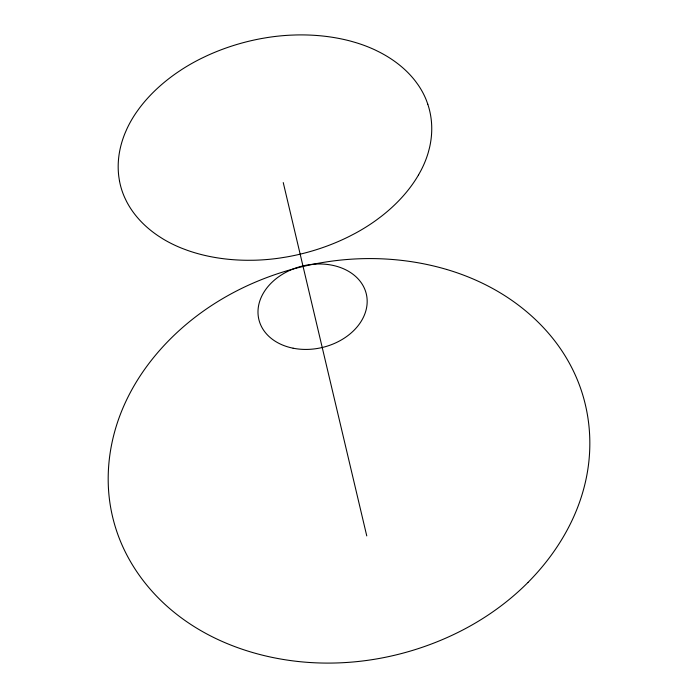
<?xml version="1.0" encoding="UTF-8"?>
<svg xmlns="http://www.w3.org/2000/svg" width="698" height="698" viewBox="0 0 698 698"><rect width="100%" height="100%" fill="white"/><g stroke="black" fill="none" stroke-linecap="round" stroke-linejoin="round"><path stroke-width="1.05" d="M418.538 174.91L420.999 170.434A155.148 106.925 -13.2 0 0 428.31 152.347L429.497 147.81A160.985 110.86 -13.4 0 0 427.787 104.194M527.967 582.455C508.99 601.528 486.907 617.407 463.071 629.849A246.185 202.115 -13.3 0 1 383.917 657.577C356.608 662.987 328.522 664.487 300.803 661.774A246.237 202.193 -13.2 0 1 224.224 642.343C201.905 632.737 181.07 619.545 163.358 602.871A246.411 202.472 -13.1 0 1 123.956 549.178C114.9 530.131 109.603 509.322 108.443 488.26A246.647 202.856 -13.1 0 1 116.173 426.513C122.412 406.166 132.175 386.971 144.451 369.6A246.848 203.197 -13.1 0 1 189.498 321.673C207.009 307.39 226.379 295.446 246.856 285.927A246.944 203.362 -13.3 0 1 312.058 264.49C334.447 259.892 357.376 257.928 380.218 258.766A246.9 203.284 -13.4 0 1 446.589 269.445M446.598 269.437C467.486 275.614 487.579 284.548 505.893 296.38A246.726 202.996 -13.5 0 1 552.886 338.513C565.895 354.767 575.99 373.36 582.219 393.236A246.49 202.612 -13.5 0 1 589.33 456.457C587.594 479.203 581.216 501.469 571.296 521.982A246.289 202.272 -13.5 0 1 527.958 582.446M427.804 104.194L426.321 100.154A154.991 106.707 -13.2 0 0 418.137 84.903L415.546 81.334A161.072 110.973 -13.4 0 0 379.564 52.167L375.114 49.968A154.843 106.497 -13.2 0 0 355.971 42.657L350.902 41.199A161.133 111.061 -13.3 0 0 296.083 34.961L290.351 35.17A154.764 106.393 -13.3 0 0 267.334 37.552L261.593 38.53A161.151 111.078 -13.3 0 0 206.338 56.023L201.181 58.492A154.782 106.419 -13.4 0 0 181.628 69.608L177.039 72.679A161.116 111.034 -13.3 0 0 139.094 108.583L136.223 112.596A154.886 106.567 -13.4 0 0 126.774 129.182L124.933 133.431A161.046 110.93 -13.2 0 0 118.817 176.664L119.48 180.913M283.24 182.562L366.764 535.907M119.48 180.913A155.052 106.785 -13.4 0 0 124.628 197.421L126.53 201.39A160.959 110.816 -13.2 0 0 158.289 235.924L162.643 238.725A155.2 106.995 -13.4 0 0 182.021 248.331L187.317 250.32A160.898 110.729 -13.3 0 0 247.371 260.284L253.845 260.241A155.279 107.108 -13.3 0 0 280.072 258.016L286.642 256.96A160.88 110.703 -13.3 0 0 349.358 236.369L355.081 233.402A155.261 107.082 -13.2 0 0 376.353 220.088L381.23 216.432A160.915 110.755 -13.3 0 0 418.521 174.91M293.125 348.206A55.212 41.915 -13.3 0 0 366.485 294.757A55.212 41.915 -13.3 0 0 278.144 277.15A55.212 41.915 -13.3 0 0 293.125 348.206"/></g></svg>
